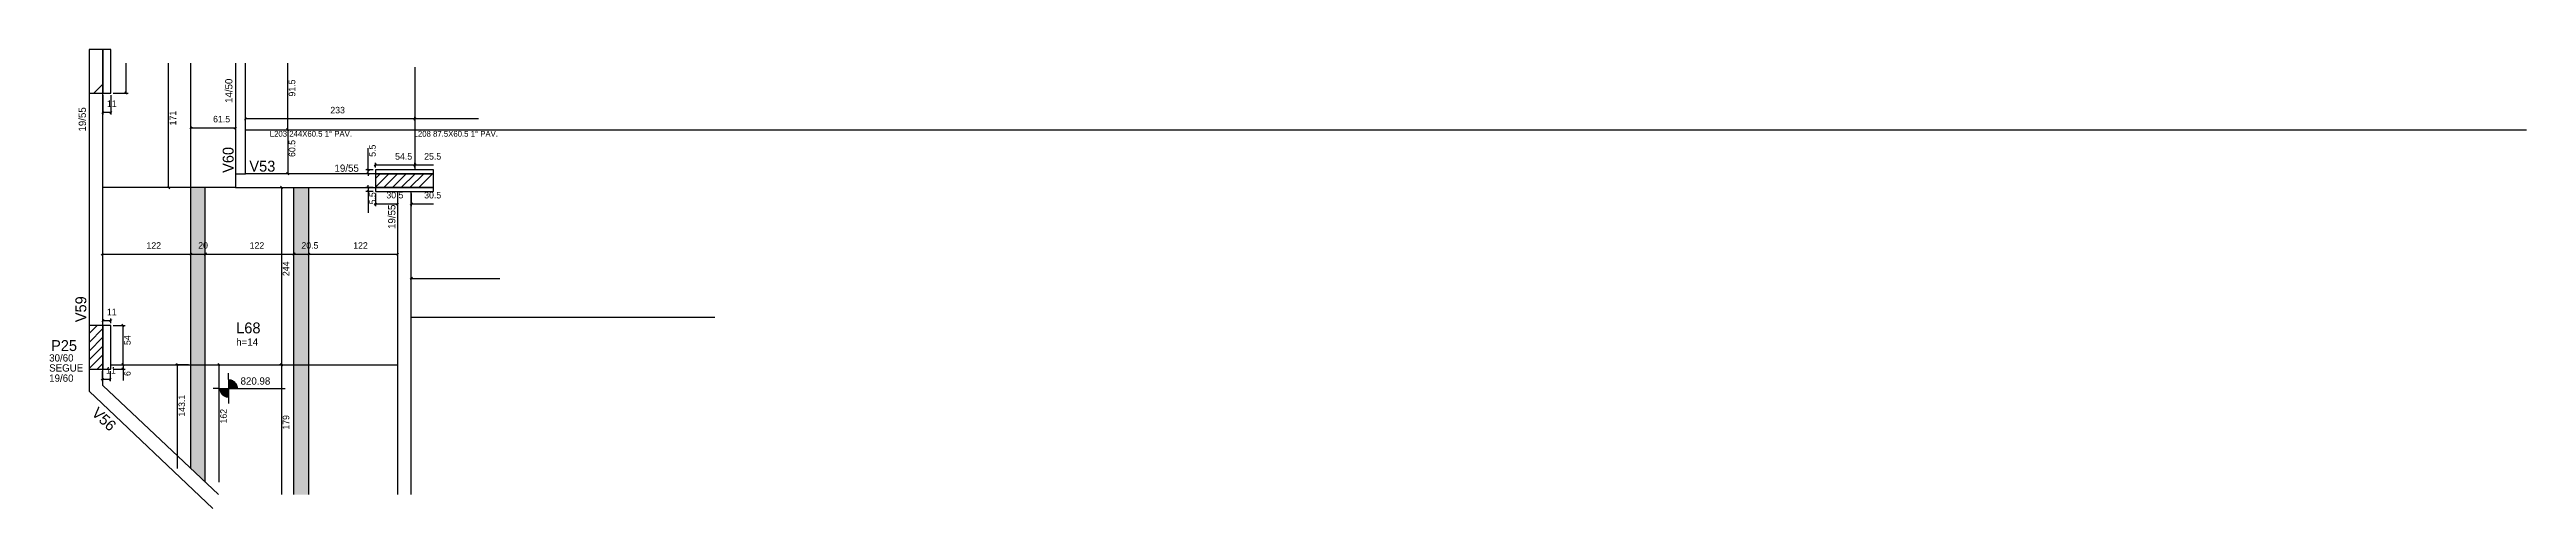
# Model space of a CAD drawing. Header units: metres. Extents: x 3766 to 7175, y 2065 to 2697.
import ezdxf

# ---------------------------------------------------------------- set-up
doc = ezdxf.new("R2010")
doc.units = ezdxf.units.M
for name, color, linetype in [('3', 7, 'Continuous'), ('4', 7, 'Continuous'), ('7', 7, 'Continuous'), ('AUX00', 7, 'Continuous'), ('Hachura', 7, 'Continuous'), ('Painéis', 7, 'Continuous')]:
    doc.layers.add(name, color=color, linetype=linetype)

msp = doc.modelspace()

# ---------------------------------------------------------------- hatches: boundary and pattern name
at = {"layer": 'Hachura'}
h = msp.add_hatch(color=7, dxfattribs=at)
h.dxf.hatch_style = 1
h.paths.add_polyline_path([(3960.7, 2120.1), (3980.7, 2101.2), (3980.7, 2507.2), (3960.7, 2507.2), (3960.7, 2120.1)])
h = msp.add_hatch(color=7, dxfattribs=at)
h.dxf.hatch_style = 1
h.paths.add_polyline_path([(4102.7, 2084.2), (4123.2, 2084.2), (4123.2, 2507.2), (4102.7, 2507.2), (4102.7, 2084.2)])

# ---------------------------------------------------------------- linework, layer by layer
at = {"color": 0, "lineweight": 25}
for p, q in [((4037.7, 2603), (4034.7, 2600)), ((4270.7, 2603), (4267.7, 2600)), ((4267.7, 2600), (4270.7, 2603)), ((4203.3, 2533.2), (4206.3, 2530.2)), ((4206.3, 2524.7), (4203.3, 2527.7)), ((4216.2, 2539.4), (4213.2, 2536.4)), ((4270.7, 2539.4), (4267.7, 2536.4)), ((4267.7, 2536.4), (4270.7, 2539.4)), ((4203.3, 2508.7), (4206.3, 2505.7)), ((4206.3, 2500.2), (4203.3, 2503.2)), ((4216.2, 2485.9), (4213.2, 2482.9)), ((4243.7, 2482.9), (4246.7, 2485.9)), ((4265.7, 2485.9), (4262.7, 2482.9))]:
    msp.add_line(p, q, dxfattribs=at)
at = {"color": 4, "lineweight": 25}
for p, q in [((4036.2, 2601.9), (4036.2, 2604.5)), ((4269.2, 2601.5), (4036.2, 2601.5)), ((4269.2, 2601.9), (4269.2, 2604.5)), ((4356.7, 2601.5), (4269.2, 2601.5)), ((4269.2, 2599.2), (4269.2, 2598.5)), ((4204.8, 2531.7), (4204.8, 2561.2)), ((4211.7, 2531.7), (4201.8, 2531.7)), ((4211.7, 2526.2), (4201.8, 2526.2)), ((4204.8, 2526.2), (4204.8, 2531.7)), ((4204.8, 2526.2), (4204.8, 2523.2)), ((4214.7, 2534.7), (4214.7, 2540.9)), ((4269.2, 2537.9), (4214.7, 2537.9)), ((4269.2, 2534.7), (4269.2, 2540.9)), ((4269.2, 2534.7), (4269.2, 2540.9)), ((4294.7, 2537.9), (4269.2, 2537.9)), ((4211.7, 2507.2), (4201.8, 2507.2)), ((4211.7, 2501.7), (4201.8, 2501.7)), ((4204.8, 2507.2), (4204.8, 2510.2)), ((4204.8, 2507.2), (4204.8, 2501.7)), ((4204.8, 2501.7), (4204.8, 2472.1)), ((4214.7, 2498.7), (4214.7, 2481.4)), ((4245.2, 2498.7), (4245.2, 2481.4)), ((4264.2, 2498.7), (4264.2, 2481.4)), ((4245.2, 2484.4), (4214.7, 2484.4)), ((4294.7, 2484.4), (4264.2, 2484.4))]:
    msp.add_line(p, q, dxfattribs=at)
at = {"layer": '3', "color": 3, "lineweight": 25}
for p, q in [((3827.4, 2637.2), (3839.7, 2649.5)), ((3839.4, 2637.2), (3839.7, 2637.4)), ((4214.7, 2507.6), (4233.3, 2526.2)), ((4214.7, 2519.6), (4221.2, 2526.2)), ((4226.3, 2507.2), (4245.3, 2526.2)), ((4238.3, 2507.2), (4257.3, 2526.2)), ((4250.3, 2507.2), (4269.3, 2526.2)), ((4262.3, 2507.2), (4281.3, 2526.2)), ((4274.4, 2507.2), (4293.4, 2526.2)), ((3820.7, 2305.9), (3831.9, 2317.2)), ((3820.7, 2293.9), (3839.7, 2312.9)), ((3820.7, 2281.9), (3839.7, 2300.9)), ((3820.7, 2269.8), (3839.7, 2288.8)), ((3820.7, 2257.8), (3839.7, 2276.8)), ((3832, 2257.2), (3839.7, 2264.8)), ((4012.8, 2242.9), (4012.8, 2251.4)), ((4000.3, 2230.4), (3991.6, 2230.4)), ((4000.3, 2230.4), (4025.3, 2230.4)), ((4012.8, 2229.6), (4000.3, 2229.6)), ((4012.8, 2228.8), (4000.4, 2228.8)), ((4012.8, 2228), (4000.5, 2228)), ((4012.8, 2227.2), (4000.7, 2227.2)), ((4012.8, 2226.4), (4000.9, 2226.4)), ((4012.8, 2225.6), (4001.2, 2225.6)), ((4012.8, 2224.8), (4001.6, 2224.8)), ((4012.8, 2224), (4002, 2224)), ((4012.8, 2223.2), (4002.5, 2223.2)), ((4012.8, 2222.4), (4003.1, 2222.4)), ((4012.8, 2221.6), (4003.8, 2221.6)), ((4012.8, 2220.9), (4004.7, 2220.9)), ((4012.8, 2220.1), (4005.7, 2220.1)), ((4012.8, 2219.3), (4007, 2219.3)), ((4012.8, 2218.5), (4008.9, 2218.5)), ((4012.8, 2242.9), (4012.8, 2217.9)), ((4012.8, 2242.3), (4016.6, 2242.3)), ((4012.8, 2241.5), (4018.5, 2241.5)), ((4012.8, 2240.7), (4019.9, 2240.7)), ((4012.8, 2239.9), (4020.9, 2239.9)), ((4012.8, 2239.1), (4021.7, 2239.1)), ((4012.8, 2238.3), (4022.4, 2238.3)), ((4012.8, 2237.5), (4023, 2237.5)), ((4012.8, 2236.7), (4023.6, 2236.7)), ((4012.8, 2235.9), (4024, 2235.9)), ((4012.8, 2235.1), (4024.3, 2235.1)), ((4012.8, 2234.3), (4024.6, 2234.3)), ((4012.8, 2233.5), (4024.9, 2233.5)), ((4012.8, 2232.7), (4025.1, 2232.7)), ((4012.8, 2232), (4025.2, 2232)), ((4012.8, 2231.2), (4025.3, 2231.2)), ((4012.8, 2217.9), (4012.8, 2209.6)), ((4025.3, 2230.4), (4090.6, 2230.4))]:
    msp.add_line(p, q, dxfattribs=at)
for points in [[(4022.2, 2678.2), (4022.2, 2507.2)], [(4036.2, 2526.2), (4036.2, 2678.2)], [(3820.7, 2637.2), (3820.7, 2317.2)], [(3839.7, 2317.2), (3839.7, 2637.2)], [(4022.2, 2526.2), (4036.2, 2526.2)], [(4214.7, 2526.2), (4036.2, 2526.2)], [(4022.2, 2507.2), (4214.7, 2507.2)], [(4245.2, 2501.7), (4245.2, 2084.2)], [(4264.2, 2084.2), (4264.2, 2501.7)], [(3820.7, 2257.2), (3820.7, 2226.5)], [(3839.7, 2234.6), (3839.7, 2257.2)], [(3820.7, 2226.5), (3991.1, 2065.2)], [(3998.6, 2084.2), (3839.7, 2234.6)]]:
    msp.add_lwpolyline(points, dxfattribs=at)
at = {"layer": '7', "color": 7, "lineweight": 25}
for points in [[(3820.7, 2637.2), (3839.7, 2637.2), (3839.7, 2697.2), (3820.7, 2697.2), (3820.7, 2637.2)], [(3850.7, 2697.2), (3839.7, 2697.2), (3839.7, 2637.2), (3850.7, 2637.2), (3850.7, 2697.2)], [(4294.7, 2531.7), (4214.7, 2531.7), (4214.7, 2526.2), (4294.7, 2526.2), (4294.7, 2531.7)], [(4214.7, 2507.2), (4294.7, 2507.2), (4294.7, 2526.2), (4214.7, 2526.2), (4214.7, 2507.2)], [(4294.7, 2507.2), (4214.7, 2507.2), (4214.7, 2501.7), (4294.7, 2501.7), (4294.7, 2507.2)], [(3820.7, 2257.2), (3839.7, 2257.2), (3839.7, 2317.2), (3820.7, 2317.2), (3820.7, 2257.2)], [(3850.7, 2317.2), (3839.7, 2317.2), (3839.7, 2257.2), (3850.7, 2257.2), (3850.7, 2317.2)]]:
    msp.add_lwpolyline(points, dxfattribs=at)
at = {"layer": 'Painéis', "color": 4, "lineweight": 25}
for p, q in [((3871.6, 2637.2), (3871.6, 2678.2)), ((3930.2, 2507.2), (3930.2, 2678.2)), ((4094.1, 2586.7), (4094.1, 2678.2)), ((3839.7, 2634.4), (3839.7, 2607.5)), ((3850.7, 2634.2), (3850.7, 2607.5)), ((3853.7, 2637.2), (3874.6, 2637.2)), ((3850.7, 2610.5), (3839.7, 2610.5)), ((3960.7, 2589.2), (4022.2, 2589.2)), ((4094.1, 2586.7), (4094.1, 2526.2)), ((4085.8, 2263.2), (4085.8, 2507.2)), ((3838.7, 2415.3), (3960.7, 2415.3)), ((3960.7, 2415.3), (3980.7, 2415.3)), ((3980.7, 2415.3), (4102.7, 2415.3)), ((4102.7, 2415.3), (4123.2, 2415.3)), ((4123.2, 2415.3), (4245.2, 2415.3)), ((4264.2, 2381.9), (4386.2, 2381.9)), ((3839.7, 2320.2), (3839.7, 2326.8)), ((3839.7, 2323.8), (3850.7, 2323.8)), ((3850.7, 2320.2), (3850.7, 2326.8)), ((3853.7, 2317.2), (3870.5, 2317.2)), ((3867.5, 2263.2), (3867.5, 2317.2)), ((3838.7, 2254.2), (3838.7, 2240.4)), ((3849.7, 2254.2), (3849.7, 2240.4)), ((3853.7, 2263.2), (3870.5, 2263.2)), ((3853.7, 2263.2), (3870.5, 2263.2)), ((3853.7, 2257.2), (3870.5, 2257.2)), ((3867.5, 2263.2), (3867.5, 2257.2)), ((3867.5, 2257.2), (3867.5, 2241.6)), ((3957.7, 2263.2), (3939.5, 2263.2)), ((3942.5, 2120.1), (3942.5, 2263.2)), ((3983.7, 2263.2), (4002.8, 2263.2)), ((3999.8, 2101.2), (3999.8, 2263.2)), ((4086.8, 2263.2), (4082.8, 2263.2)), ((4085.8, 2084.2), (4085.8, 2263.2)), ((3838.7, 2243.4), (3849.7, 2243.4))]:
    msp.add_line(p, q, dxfattribs=at)
at = {"layer": 'Painéis', "color": 200, "lineweight": 25}
for p, q in [((3960.7, 2120.1), (3960.7, 2678.2)), ((4269.2, 2672.7), (4269.2, 2531.7)), ((4036.2, 2586.7), (7175.2, 2586.7)), ((4021.7, 2507.2), (3839.7, 2507.2)), ((3980.7, 2101.2), (3980.7, 2507.2)), ((4102.7, 2084.2), (4102.7, 2507.2)), ((4123.2, 2084.2), (4123.2, 2507.2)), ((4682.1, 2328.2), (4264.1, 2328.2)), ((3850.7, 2263.2), (4245.2, 2263.2))]:
    msp.add_line(p, q, dxfattribs=at)
at = {"layer": 'Painéis', "color": 0, "lineweight": 25}
for p, q in [((3870.1, 2638.7), (3873.1, 2635.7)), ((3841.2, 2612), (3838.2, 2609)), ((3849.2, 2609), (3852.2, 2612)), ((3962.2, 2590.7), (3959.2, 2587.7)), ((4020.7, 2587.7), (4023.7, 2590.7)), ((4092.6, 2588.2), (4095.6, 2585.2)), ((4095.6, 2585.2), (4092.6, 2588.2)), ((4092.6, 2527.7), (4095.6, 2524.7)), ((3928.7, 2508.7), (3931.7, 2505.7)), ((4087.3, 2505.7), (4084.3, 2508.7)), ((3840.2, 2416.8), (3837.2, 2413.8)), ((3959.2, 2413.8), (3962.2, 2416.8)), ((3962.2, 2416.8), (3959.2, 2413.8)), ((3979.2, 2413.8), (3982.2, 2416.8)), ((3982.2, 2416.8), (3979.2, 2413.8)), ((4101.2, 2413.8), (4104.2, 2416.8)), ((4104.2, 2416.8), (4101.2, 2413.8)), ((4121.7, 2413.8), (4124.7, 2416.8)), ((4124.7, 2416.8), (4121.7, 2413.8)), ((4243.7, 2413.8), (4246.7, 2416.8)), ((4265.7, 2383.4), (4262.7, 2380.4)), ((3841.2, 2325.3), (3838.2, 2322.3)), ((3849.2, 2322.3), (3852.2, 2325.3)), ((3869, 2315.7), (3866, 2318.7)), ((3869, 2261.7), (3866, 2264.7)), ((3866, 2264.7), (3869, 2261.7)), ((3866, 2258.7), (3869, 2255.7)), ((3944, 2261.7), (3941, 2264.7)), ((4001.3, 2261.7), (3998.3, 2264.7)), ((4087.3, 2261.7), (4084.3, 2264.7)), ((4084.3, 2264.7), (4087.3, 2261.7)), ((3840.2, 2244.9), (3837.2, 2241.9)), ((3848.2, 2241.9), (3851.2, 2244.9))]:
    msp.add_line(p, q, dxfattribs=at)

# ---------------------------------------------------------------- texts
at = {"color": 240, "lineweight": 25}
for s, p in [('233', (4152.7, 2609.2)), ('54.5', (4241.9, 2545.5)), ('25.5', (4281.9, 2545.5)), ('30.5', (4229.9, 2492.1)), ('30.5', (4281.9, 2492.1))]:
    msp.add_text(s, height=9, dxfattribs=at).set_placement(p)
for p in [(4215.2, 2549.4), (4215.2, 2483.9)]:
    msp.add_text('5.5', height=9, rotation=90, dxfattribs=at).set_placement(p)
at = {"layer": '3', "color": 3, "lineweight": 25}
for s, p in [('14/50', (4018, 2623.6)), ('19/55', (3816.4, 2584.2)), ('19/55', (4242.3, 2450.1))]:
    msp.add_text(s, height=10, rotation=90, dxfattribs=at).set_placement(p)
for s, p in [('19/55', (4158.5, 2528.8)), ('h=14', (4023.2, 2289.3)), ('30/60', (3765.8, 2267.5)), ('SEGUE', (3765.8, 2253.7)), ('19/60', (3765.8, 2239.7)), ('820.98', (4029.2, 2235.7))]:
    msp.add_text(s, height=10, dxfattribs=at).set_placement(p)
at = {"layer": '4', "color": 4, "lineweight": 25}
for s, rotation, p in [('V60', 90, (4019.6, 2527.3)), ('V59', 90, (3816.9, 2321.7)), ('V56', 316.572, (3823.2, 2195))]:
    msp.add_text(s, height=15, rotation=rotation, dxfattribs=at).set_placement(p)
for s, p in [('V53', (4041.3, 2529)), ('L68', (4023.2, 2306.3)), ('P25', (3768.4, 2282))]:
    msp.add_text(s, height=15, dxfattribs=at).set_placement(p)
at = {"layer": 'AUX00', "color": 7, "lineweight": 25}
for s, p in [('L203^J244X60.5^J1° PAV.', (4069.4, 2577.1)), ('L208^J87.5X60.5^J1° PAV.', (4267.3, 2577.1))]:
    msp.add_text(s, height=8, dxfattribs=at).set_placement(p)
at = {"layer": 'Painéis', "color": 240, "lineweight": 25}
for s, p in [('11', (3845.2, 2618.1)), ('61.5', (3991.4, 2596.8)), ('122', (3899.7, 2422.8)), ('20', (3970.9, 2422.9)), ('122', (4041.7, 2422.8)), ('20.5', (4112.9, 2422.9)), ('122', (4184.2, 2422.8)), ('11', (3845.2, 2331.3)), ('11', (3844.2, 2250.9))]:
    msp.add_text(s, height=9, dxfattribs=at).set_placement(p)
for s, p in [('91.5', (4104.5, 2632.4)), ('171', (3940.6, 2592.7)), ('60.5', (4104.5, 2549.2)), ('244', (4096.2, 2385.2)), ('54', (3877.9, 2290.2)), ('6', (3877.9, 2247.6)), ('143.1', (3952.8, 2191.6)), ('162', (4010.2, 2182.2)), ('179', (4096.2, 2173.7))]:
    msp.add_text(s, height=9, rotation=90, dxfattribs=at).set_placement(p)

doc.saveas('drawing.dxf')
